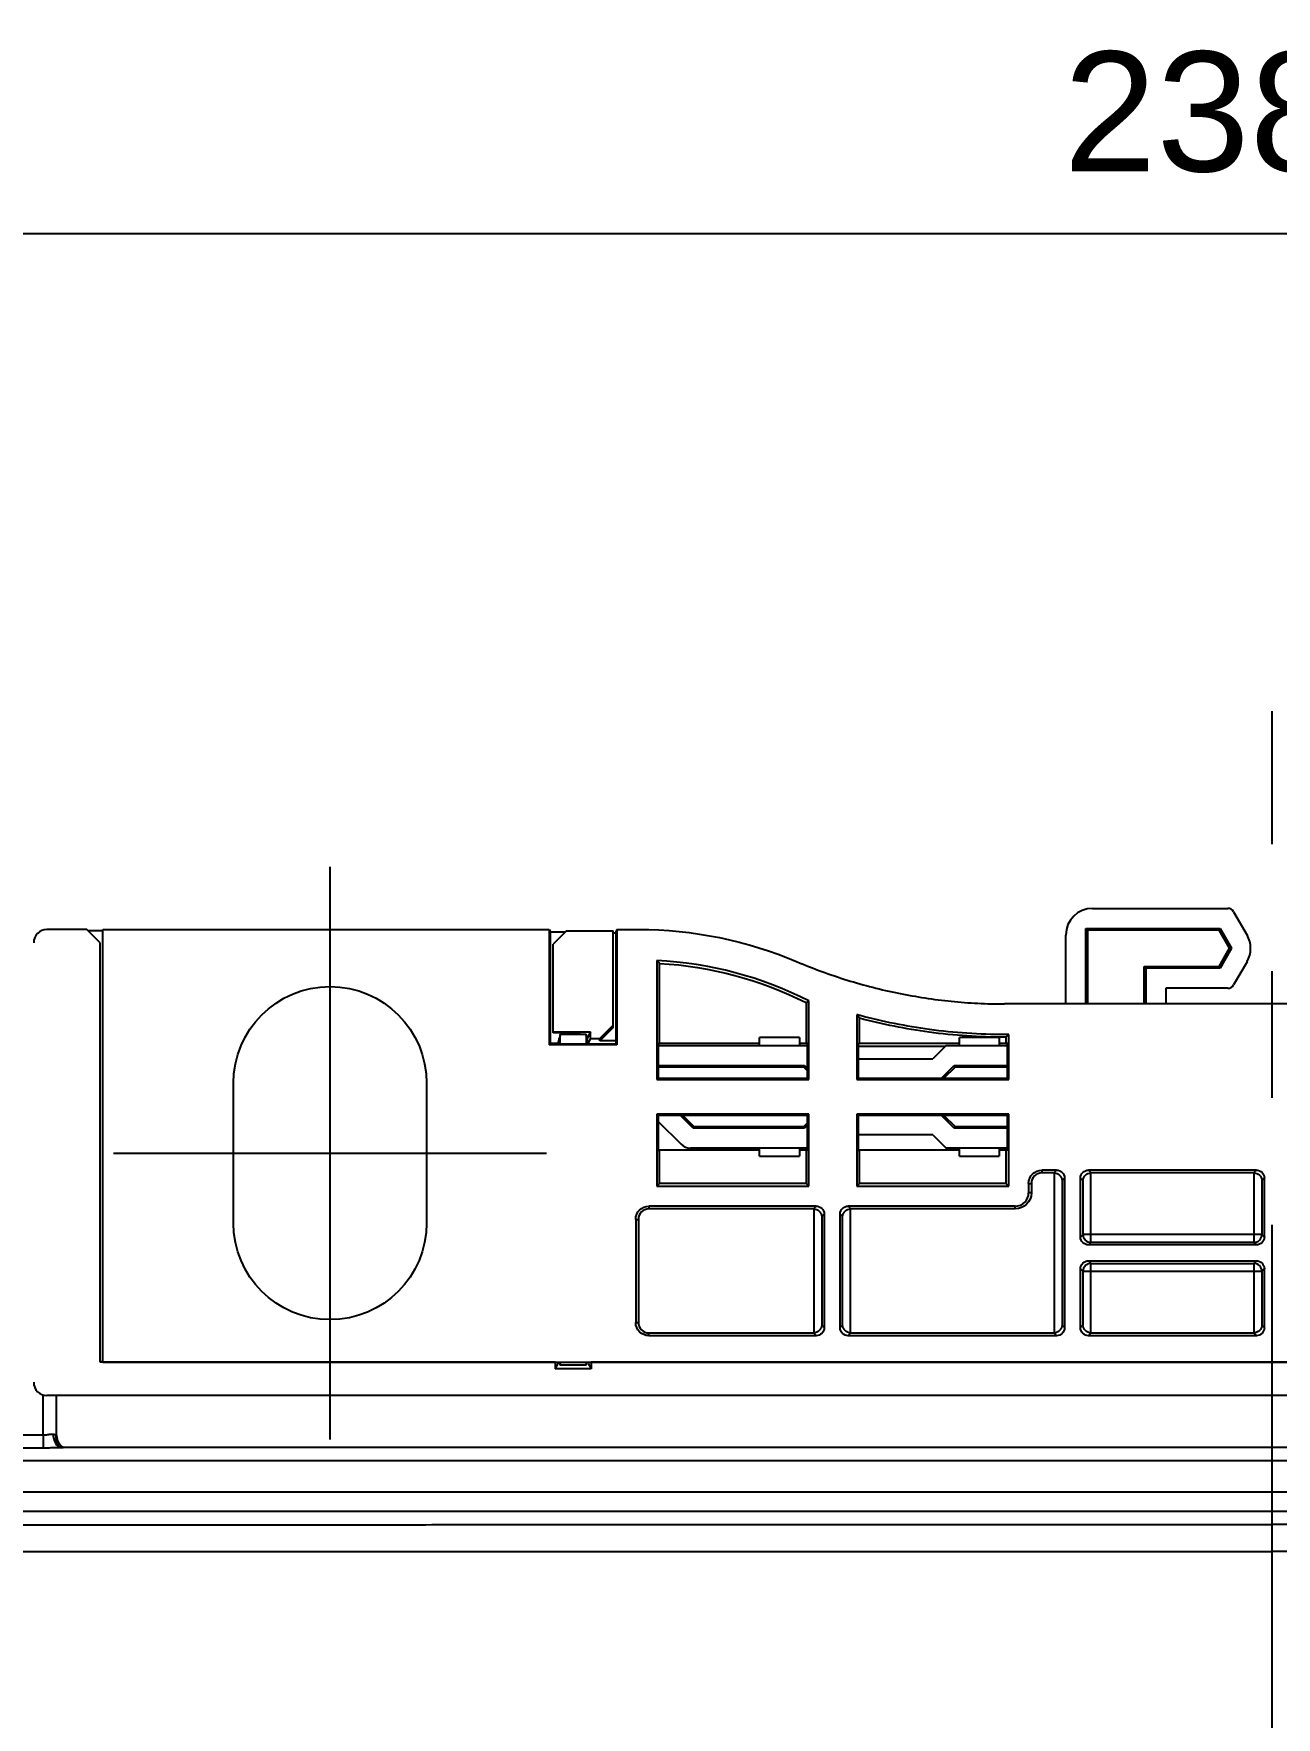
# Model space of a CAD drawing. Header units: millimetres. Extents: x 1301 to 1721, y -207 to 90.
# Drawn here: x 1598.85 to 1629.95, y 25.99 to 68.13 of the extents above; entities that cross this region are included whole.
import ezdxf

# ---------------------------------------------------------------- set-up
doc = ezdxf.new("R2010")
doc.units = ezdxf.units.MM
doc.linetypes.add('CENTER2', pattern=[28.575, 19.05, -3.175, 3.175, -3.175])
doc.layers.add('Center', color=1, linetype='CENTER2')
doc.layers.add('DIM', color=5, linetype='Continuous')
doc.styles.get("Standard").update_dxf_attribs({"font": 'arial.ttf'})
doc.dimstyles.new('사본 Standard', dxfattribs={"dimtxt": 2.5, "dimasz": 3, "dimexe": 1, "dimexo": 1, "dimgap": 0.9, "dimtad": 1, "dimdec": 1, "dimdsep": 46, "dimtxsty": 'Standard', "dimcen": 0.09, "dimclrd": 3, "dimclre": 3, "dimclrt": 2, "dimadec": 0, "dimazin": 0, "dimtfac": 1, "dimtdec": 1, "dimtmove": 0, "dimatfit": 3, "dimfxl": 1.25, "dimtolj": 1, "dimtzin": 0, "dimarcsym": 1})

# ---------------------------------------------------------------- blocks, each defined once
blk = doc.blocks.new('*D36')
at = {"layer": 'Defpoints', "color": 0, "transparency": 16777216}
for p in [(1669.566, 63.127), (1590.16, 39.119), (1669.566, 39.092)]:
    blk.add_point(p, dxfattribs=at)
at = {"layer": 'DIM', "linetype": 'ByBlock', "lineweight": -2, "transparency": 16777216}
for p, q in [((1590.16, 40.119), (1590.16, 64.127)), ((1669.566, 40.092), (1669.566, 64.127)), ((1593.16, 63.127), (1666.566, 63.127))]:
    blk.add_line(p, q, dxfattribs=at)
at = {"layer": 'DIM', "transparency": 16777216}
for points in [[(1593.16, 63.627), (1593.16, 62.627), (1590.16, 63.127)], [(1666.566, 63.627), (1666.566, 62.627), (1669.566, 63.127)]]:
    blk.add_solid(points, dxfattribs=at)
at = {"layer": 'DIM', "transparency": 16777216, "insert": (1629.863, 66.16), "char_height": 3, "attachment_point": 5}
blk.add_mtext('\\A1;238.2', dxfattribs=at)

msp = doc.modelspace()

# ---------------------------------------------------------------- linework, layer by layer
at = {"extrusion": (-6.12323e-17, -1.38778e-14, -1)}
for p, q in [((1625.348, 46.237), (1628.734, 46.237)), ((1628.878, 46.153), (1629.215, 45.57)), ((1600.182, 45.709), (1599.181, 45.709)), ((1600.515, 45.375), (1600.182, 45.709)), ((1600.204, 45.686), (1600.582, 45.686)), ((1600.582, 45.709), (1611.752, 45.709)), ((1600.582, 34.876), (1600.582, 45.709)), ((1611.752, 45.709), (1611.782, 45.649)), ((1611.752, 45.709), (1611.752, 42.823)), ((1611.782, 45.649), (1612.157, 45.649)), ((1611.782, 42.853), (1611.782, 45.649)), ((1612.182, 45.674), (1611.848, 45.34)), ((1612.182, 45.674), (1613.348, 45.674)), ((1613.348, 43.312), (1613.348, 45.674)), ((1613.415, 45.616), (1613.348, 45.616)), ((1613.445, 45.709), (1613.415, 45.649)), ((1613.415, 45.649), (1613.415, 42.853)), ((1613.445, 45.709), (1613.986, 45.709)), ((1613.445, 45.709), (1613.445, 42.823)), ((1624.682, 43.845), (1624.682, 45.57)), ((1625.225, 45.694), (1625.182, 45.737)), ((1625.182, 43.845), (1625.182, 45.737)), ((1625.182, 45.737), (1628.542, 45.737)), ((1628.517, 45.694), (1625.225, 45.694)), ((1625.225, 45.694), (1625.225, 43.845)), ((1628.517, 45.694), (1628.542, 45.737)), ((1628.78, 45.237), (1628.517, 45.694)), ((1628.542, 45.737), (1628.83, 45.237)), ((1600.515, 34.876), (1600.515, 45.375)), ((1611.848, 43.145), (1611.848, 45.34)), ((1628.517, 44.78), (1628.78, 45.237)), ((1628.83, 45.237), (1628.542, 44.737)), ((1628.78, 45.237), (1628.83, 45.237)), ((1614.447, 44.932), (1614.447, 41.952)), ((1614.515, 42.853), (1614.515, 44.861)), ((1626.639, 44.78), (1628.517, 44.78)), ((1626.639, 43.845), (1626.639, 44.78)), ((1626.639, 44.78), (1626.682, 44.737)), ((1628.542, 44.737), (1626.682, 44.737)), ((1626.682, 44.737), (1626.682, 43.845)), ((1628.517, 44.78), (1628.542, 44.737)), ((1629.215, 44.903), (1628.878, 44.32)), ((1618.182, 43.878), (1618.182, 42.853)), ((1618.25, 41.952), (1618.25, 43.919)), ((1636.551, 43.845), (1623.146, 43.845)), ((1627.182, 44.237), (1627.182, 43.845)), ((1628.734, 44.237), (1627.182, 44.237)), ((1619.447, 43.575), (1619.447, 41.952)), ((1619.515, 42.853), (1619.515, 43.487)), ((1611.848, 43.145), (1612.781, 43.145)), ((1611.848, 43.122), (1611.848, 43.145)), ((1612.515, 43.122), (1611.848, 43.122)), ((1612.677, 43.077), (1612.019, 43.077)), ((1612.448, 43.122), (1612.448, 43.077)), ((1612.515, 43.087), (1612.448, 43.087)), ((1612.515, 43.087), (1612.515, 43.122)), ((1612.781, 43.145), (1612.679, 42.942)), ((1612.781, 42.978), (1612.781, 43.145)), ((1613.015, 42.978), (1613.348, 43.312)), ((1613.348, 43.253), (1613.015, 42.92)), ((1613.348, 43.253), (1613.348, 43.312)), ((1618.015, 43.003), (1617.015, 43.003)), ((1617.015, 42.803), (1617.015, 43.003)), ((1618.015, 43.003), (1618.015, 42.803)), ((1622.015, 42.803), (1622.015, 43.003)), ((1623.015, 43.003), (1622.015, 43.003)), ((1623.015, 43.003), (1623.015, 42.803)), ((1623.182, 43.012), (1623.182, 42.853)), ((1623.25, 41.952), (1623.25, 43.08)), ((1611.768, 42.84), (1611.752, 42.823)), ((1613.445, 42.823), (1611.752, 42.823)), ((1611.768, 42.853), (1611.768, 42.84)), ((1611.768, 42.853), (1611.782, 42.853)), ((1613.428, 42.84), (1611.768, 42.84)), ((1611.972, 42.853), (1611.782, 42.853)), ((1611.945, 42.84), (1611.945, 42.853)), ((1612.781, 42.978), (1612.711, 42.84)), ((1612.781, 42.978), (1613.015, 42.978)), ((1613.015, 42.92), (1613.015, 42.978)), ((1613.415, 42.92), (1613.015, 42.92)), ((1613.428, 42.853), (1613.415, 42.853)), ((1613.428, 42.853), (1613.428, 42.84)), ((1613.428, 42.84), (1613.445, 42.823)), ((1614.48, 42.853), (1614.48, 41.985)), ((1614.48, 42.853), (1614.515, 42.853)), ((1614.48, 42.803), (1618.217, 42.803)), ((1617.015, 42.853), (1614.515, 42.853)), ((1618.182, 42.853), (1618.015, 42.853)), ((1618.217, 42.853), (1618.182, 42.853)), ((1618.217, 41.985), (1618.217, 42.853)), ((1619.48, 42.853), (1619.48, 41.985)), ((1619.48, 42.853), (1619.515, 42.853)), ((1621.654, 42.776), (1619.48, 42.776)), ((1622.015, 42.853), (1619.515, 42.853)), ((1621.682, 42.803), (1621.348, 42.47)), ((1621.682, 42.803), (1623.216, 42.803)), ((1623.182, 42.853), (1623.015, 42.853)), ((1623.217, 42.853), (1623.182, 42.853)), ((1623.217, 41.985), (1623.217, 42.853)), ((1614.48, 42.303), (1618.141, 42.303)), ((1618.123, 42.26), (1614.48, 42.26)), ((1618.123, 42.26), (1618.141, 42.303)), ((1618.217, 42.167), (1618.123, 42.26)), ((1618.141, 42.303), (1618.217, 42.228)), ((1619.48, 42.47), (1621.348, 42.47)), ((1621.57, 41.985), (1621.889, 42.303)), ((1621.907, 42.26), (1621.631, 41.985)), ((1621.907, 42.26), (1621.889, 42.303)), ((1621.889, 42.303), (1623.217, 42.303)), ((1623.217, 42.26), (1621.907, 42.26)), ((1603.848, 38.361), (1603.848, 41.861)), ((1608.682, 41.861), (1608.682, 38.361)), ((1614.48, 41.985), (1614.447, 41.952)), ((1614.447, 41.952), (1618.25, 41.952)), ((1614.48, 41.985), (1618.217, 41.985)), ((1618.217, 41.985), (1618.25, 41.952)), ((1619.48, 41.985), (1619.447, 41.952)), ((1619.447, 41.952), (1623.25, 41.952)), ((1619.48, 41.985), (1623.217, 41.985)), ((1623.217, 41.985), (1623.25, 41.952)), ((1614.48, 41.055), (1614.447, 41.088)), ((1614.447, 41.088), (1614.447, 39.285)), ((1618.25, 41.088), (1614.447, 41.088)), ((1618.217, 41.055), (1614.48, 41.055)), ((1614.48, 41.055), (1614.48, 40.187)), ((1614.48, 40.905), (1615.051, 40.334)), ((1615.355, 40.737), (1615.037, 41.055)), ((1615.098, 41.055), (1615.373, 40.78)), ((1618.217, 41.055), (1618.25, 41.088)), ((1618.217, 40.187), (1618.217, 41.055)), ((1618.25, 39.285), (1618.25, 41.088)), ((1619.48, 41.055), (1619.447, 41.088)), ((1619.447, 41.088), (1619.447, 39.285)), ((1623.25, 41.088), (1619.447, 41.088)), ((1623.217, 41.055), (1619.48, 41.055)), ((1619.48, 41.055), (1619.48, 40.187)), ((1621.889, 40.737), (1621.57, 41.055)), ((1621.631, 41.055), (1621.907, 40.78)), ((1623.217, 41.055), (1623.25, 41.088)), ((1623.217, 40.187), (1623.217, 41.055)), ((1623.25, 39.285), (1623.25, 41.088)), ((1615.373, 40.78), (1615.355, 40.737)), ((1618.141, 40.737), (1615.355, 40.737)), ((1615.373, 40.78), (1618.123, 40.78)), ((1618.123, 40.78), (1618.217, 40.873)), ((1618.123, 40.78), (1618.141, 40.737)), ((1618.217, 40.812), (1618.141, 40.737)), ((1621.348, 40.57), (1619.48, 40.57)), ((1621.348, 40.57), (1621.682, 40.237)), ((1621.907, 40.78), (1621.889, 40.737)), ((1623.217, 40.737), (1621.889, 40.737)), ((1621.907, 40.78), (1623.217, 40.78)), ((1614.48, 40.187), (1614.515, 40.187)), ((1617.015, 40.187), (1614.515, 40.187)), ((1614.515, 39.353), (1614.515, 40.187)), ((1618.217, 40.237), (1615.286, 40.237)), ((1617.015, 40.037), (1617.015, 40.237)), ((1617.015, 40.037), (1618.015, 40.037)), ((1618.015, 40.237), (1618.015, 40.037)), ((1618.182, 40.187), (1618.015, 40.187)), ((1618.217, 40.187), (1618.182, 40.187)), ((1618.182, 40.187), (1618.182, 39.353)), ((1619.48, 40.187), (1619.515, 40.187)), ((1622.015, 40.187), (1619.515, 40.187)), ((1619.515, 39.353), (1619.515, 40.187)), ((1623.217, 40.237), (1621.682, 40.237)), ((1622.015, 40.037), (1622.015, 40.237)), ((1622.015, 40.037), (1623.015, 40.037)), ((1623.015, 40.237), (1623.015, 40.037)), ((1623.182, 40.187), (1623.015, 40.187)), ((1623.217, 40.187), (1623.182, 40.187)), ((1623.182, 40.187), (1623.182, 39.353)), ((1624.083, 39.687), (1624.083, 39.619)), ((1624.448, 39.687), (1624.083, 39.687)), ((1624.38, 39.619), (1624.083, 39.619)), ((1624.448, 39.687), (1624.38, 39.619)), ((1624.387, 39.618), (1624.387, 35.611)), ((1625.316, 39.619), (1625.248, 39.687)), ((1629.448, 39.687), (1625.248, 39.687)), ((1625.309, 38.076), (1625.309, 39.618)), ((1629.38, 39.619), (1625.316, 39.619)), ((1629.448, 39.687), (1629.38, 39.619)), ((1629.387, 39.618), (1629.387, 38.076)), ((1614.515, 39.353), (1614.447, 39.285)), ((1614.447, 39.285), (1618.25, 39.285)), ((1618.182, 39.353), (1614.515, 39.353)), ((1618.182, 39.353), (1618.25, 39.285)), ((1619.515, 39.353), (1619.447, 39.285)), ((1619.447, 39.285), (1623.25, 39.285)), ((1623.182, 39.353), (1619.515, 39.353)), ((1623.182, 39.353), (1623.25, 39.285)), ((1623.75, 39.353), (1623.818, 39.353)), ((1623.75, 39.353), (1623.75, 39.119)), ((1623.818, 39.353), (1623.818, 39.119)), ((1624.648, 39.487), (1624.587, 39.425)), ((1624.587, 39.425), (1624.587, 35.804)), ((1624.648, 39.487), (1624.648, 35.743)), ((1625.11, 39.425), (1625.048, 39.487)), ((1625.048, 38.015), (1625.048, 39.487)), ((1625.11, 38.076), (1625.11, 39.425)), ((1629.648, 39.487), (1629.587, 39.425)), ((1629.587, 39.425), (1629.587, 38.076)), ((1629.648, 39.487), (1629.648, 38.015)), ((1614.248, 38.785), (1614.248, 38.717)), ((1618.432, 38.785), (1614.248, 38.785)), ((1618.432, 38.785), (1618.364, 38.717)), ((1619.3, 38.717), (1619.232, 38.785)), ((1623.416, 38.785), (1619.232, 38.785)), ((1623.416, 38.717), (1623.416, 38.785)), ((1623.818, 39.119), (1623.75, 39.119)), ((1613.915, 38.452), (1613.983, 38.452)), ((1613.915, 38.452), (1613.915, 35.876)), ((1613.983, 38.452), (1613.983, 35.876)), ((1618.364, 38.717), (1614.248, 38.717)), ((1618.371, 38.717), (1618.371, 35.611)), ((1618.632, 38.585), (1618.571, 38.524)), ((1618.571, 38.524), (1618.571, 35.804)), ((1618.632, 38.585), (1618.632, 35.743)), ((1619.094, 38.524), (1619.032, 38.585)), ((1619.032, 35.743), (1619.032, 38.585)), ((1619.094, 35.804), (1619.094, 38.524)), ((1619.293, 35.611), (1619.293, 38.717)), ((1623.416, 38.717), (1619.3, 38.717)), ((1625.11, 38.076), (1625.048, 38.015)), ((1625.309, 38.076), (1625.11, 38.076)), ((1629.387, 38.076), (1625.309, 38.076)), ((1625.309, 37.876), (1625.309, 38.076)), ((1629.587, 38.076), (1629.387, 38.076)), ((1629.387, 38.076), (1629.387, 37.876)), ((1629.587, 38.076), (1629.648, 38.015)), ((1625.309, 37.876), (1625.248, 37.815)), ((1629.448, 37.815), (1625.248, 37.815)), ((1629.387, 37.876), (1625.309, 37.876)), ((1629.387, 37.876), (1629.448, 37.815)), ((1625.11, 37.154), (1625.048, 37.215)), ((1625.048, 35.743), (1625.048, 37.215)), ((1625.11, 37.154), (1625.309, 37.154)), ((1625.11, 35.804), (1625.11, 37.154)), ((1625.309, 37.353), (1625.248, 37.415)), ((1625.248, 37.415), (1629.448, 37.415)), ((1625.309, 37.154), (1625.309, 37.353)), ((1625.309, 37.353), (1629.387, 37.353)), ((1625.309, 37.154), (1629.387, 37.154)), ((1625.309, 35.611), (1625.309, 37.154)), ((1629.387, 37.353), (1629.448, 37.415)), ((1629.387, 37.353), (1629.387, 37.154)), ((1629.387, 37.154), (1629.587, 37.154)), ((1629.387, 37.154), (1629.387, 35.611)), ((1629.587, 37.154), (1629.648, 37.215)), ((1629.587, 37.154), (1629.587, 35.804)), ((1629.648, 37.215), (1629.648, 35.743)), ((1613.915, 35.876), (1613.983, 35.876)), ((1614.248, 35.611), (1618.364, 35.611)), ((1614.248, 35.543), (1614.248, 35.611)), ((1614.248, 35.543), (1618.432, 35.543)), ((1618.364, 35.611), (1618.432, 35.543)), ((1618.571, 35.804), (1618.632, 35.743)), ((1619.032, 35.743), (1619.094, 35.804)), ((1619.232, 35.543), (1619.3, 35.611)), ((1619.232, 35.543), (1624.448, 35.543)), ((1619.3, 35.611), (1624.38, 35.611)), ((1624.38, 35.611), (1624.448, 35.543)), ((1624.587, 35.804), (1624.648, 35.743)), ((1625.048, 35.743), (1625.11, 35.804)), ((1625.248, 35.543), (1625.316, 35.611)), ((1625.248, 35.543), (1629.448, 35.543)), ((1625.316, 35.611), (1629.38, 35.611)), ((1629.38, 35.611), (1629.448, 35.543)), ((1629.587, 35.804), (1629.648, 35.743)), ((1600.515, 34.899), (1600.582, 34.899)), ((1611.899, 34.876), (1600.515, 34.876)), ((1600.582, 34.876), (1659.115, 34.876)), ((1611.982, 34.876), (1611.899, 34.709)), ((1611.899, 34.876), (1611.899, 34.709)), ((1612.798, 34.709), (1611.899, 34.709)), ((1612.019, 34.812), (1612.677, 34.812)), ((1612.729, 34.848), (1612.798, 34.709)), ((1646.899, 34.876), (1612.798, 34.876)), ((1612.798, 34.876), (1612.798, 34.709)), ((1599.088, 33.06), (1599.088, 34.056)), ((1660.515, 34.042), (1599.181, 34.042)), ((1599.421, 33.039), (1599.421, 34.042)), ((1629.848, 32.747), (1629.848, 34.041)), ((1595.312, 33.06), (1599.088, 33.06)), ((1599.088, 33.06), (1599.088, 32.737)), ((1595.312, 32.737), (1599.088, 32.737)), ((1660.187, 32.747), (1599.51, 32.747)), ((1689.129, 32.414), (1570.568, 32.414)), ((1570.504, 31.636), (1689.193, 31.636)), ((1689.193, 31.138), (1570.504, 31.138))]:
    msp.add_line(p, q, dxfattribs=at)
for centre, radius, start, end in [((1625.348, 45.57), 0.667, 90, 180), ((1628.734, 46.07), 0.167, 30, 90), ((1628.638, 45.237), 0.667, 330, 30), ((1613.986, 35.556), 9.387, 62.9874, 87.1861), ((1628.734, 44.403), 0.167, 270, 330), ((1615.286, 40.57), 0.333, 225, 270), ((1624.083, 39.353), 0.265, 90, 180), ((1623.416, 39.119), 0.333, 270, 0), ((1614.248, 38.452), 0.265, 90, 180), ((1614.248, 35.876), 0.265, 180, 270)]:
    msp.add_arc(centre, radius, start, end)
for centre, radius, start, end in [((-1613.986, 35.556), 10.153, 90, 112.9994), ((-1613.986, 35.556), 9.319, 93.2532, 116.7567), ((-1606.265, 41.861), 2.417, 0, 180), ((-1624.083, 39.353), 0.333, 0, 90), ((-1614.248, 38.452), 0.333, 0, 90), ((-1623.416, 39.119), 0.401, 180, 270), ((-1606.265, 38.361), 2.417, 180, 0), ((-1614.248, 35.876), 0.333, 270, 0)]:
    msp.add_arc(centre, radius, start, end, dxfattribs=at)
for centre, major_axis, ratio, start_param, end_param in [((1599.182, 45.375), (0.149, -0.298), 0.999239, 2.678371, 4.248559), ((1625.309, 38.076), (0.141, -0.141), 0.998783, 3.9276, 5.497178), ((1629.387, 38.076), (0.141, 0.141), 0.998783, 3.9276, 5.497178), ((1625.309, 37.154), (-0.141, -0.141), 0.998783, 3.9276, 5.497178), ((1629.387, 37.154), (-0.141, 0.141), 0.998783, 3.9276, 5.497178), ((1599.182, 34.376), (-0.149, -0.298), 0.999239, 5.176219, 6.746407), ((1599.587, 33.078), (-0.033, -0.332), 0.747156, 4.786094, 6.252115), ((1599.754, 33.039), (-0.327, 0.065), 0.996044, 0.197691, 1.266611), ((1629.848, 30.151), (0, 0.667), 0.000001, 4.697012, 6.195916)]:
    msp.add_ellipse(centre, major_axis=major_axis, ratio=ratio, start_param=start_param, end_param=end_param)
for centre, major_axis, ratio, start_param, end_param in [((1624.387, 39.425), (-0.186, 0.077), 0.951833, 1.195246, 2.731136), ((1624.448, 39.486), (-0.142, -0.142), 0.998783, 2.356803, 3.926382), ((1625.248, 39.486), (-0.142, 0.142), 0.998783, 5.498396, 7.067974), ((1625.309, 39.425), (0.186, 0.077), 0.951833, 3.55205, 5.087939), ((1629.387, 39.425), (-0.186, 0.077), 0.951833, 1.195246, 2.731136), ((1629.448, 39.486), (-0.142, -0.142), 0.998783, 2.356803, 3.926382), ((1618.432, 38.585), (-0.142, -0.142), 0.998783, 2.356803, 3.926382), ((1619.232, 38.585), (-0.142, 0.142), 0.998783, 5.498396, 7.067974), ((1618.371, 38.524), (-0.186, 0.077), 0.951833, 1.195246, 2.731136), ((1619.293, 38.524), (0.186, 0.077), 0.951833, 3.55205, 5.087939), ((1625.248, 38.015), (-0.142, -0.142), 0.998783, 5.498396, 7.067974), ((1629.448, 38.015), (0.142, -0.142), 0.998783, 5.498396, 7.067974), ((1625.248, 37.215), (-0.142, 0.142), 0.998783, 5.498396, 7.067974), ((1629.448, 37.215), (0.142, 0.142), 0.998783, 5.498396, 7.067974), ((1618.371, 35.804), (0.186, 0.077), 0.951833, 0.410457, 1.946347), ((1618.432, 35.743), (0.142, -0.142), 0.998783, 5.498396, 7.067974), ((1619.232, 35.743), (0.142, 0.142), 0.998783, 2.356803, 3.926382), ((1619.293, 35.804), (-0.186, 0.077), 0.951833, 4.336839, 5.872728), ((1624.387, 35.804), (0.186, 0.077), 0.951833, 0.410457, 1.946347), ((1624.448, 35.743), (0.142, -0.142), 0.998783, 5.498396, 7.067974), ((1625.248, 35.743), (0.142, 0.142), 0.998783, 2.356803, 3.926382), ((1625.309, 35.804), (-0.186, 0.077), 0.951833, 4.336839, 5.872728), ((1629.387, 35.804), (0.186, 0.077), 0.951833, 0.410457, 1.946347), ((1629.448, 35.743), (0.142, -0.142), 0.998783, 5.498396, 7.067974)]:
    msp.add_ellipse(centre, major_axis=major_axis, ratio=ratio, start_param=start_param, end_param=end_param, dxfattribs=at)
for points in [[(1614.515, 44.861), (1614.504, 44.872), (1614.481, 44.896), (1614.458, 44.92), (1614.447, 44.932)], [(1618.182, 43.878), (1618.193, 43.885), (1618.216, 43.899), (1618.238, 43.913), (1618.25, 43.919)], [(1619.515, 43.487), (1619.504, 43.501), (1619.481, 43.531), (1619.458, 43.561), (1619.447, 43.575)], [(1623.182, 43.012), (1623.193, 43.023), (1623.216, 43.046), (1623.238, 43.069), (1623.25, 43.08)], [(1624.387, 39.618), (1624.385, 39.619), (1624.383, 39.619), (1624.38, 39.619)], [(1625.316, 39.619), (1625.314, 39.619), (1625.312, 39.619), (1625.309, 39.618)], [(1629.387, 39.618), (1629.385, 39.619), (1629.383, 39.619), (1629.38, 39.619)], [(1618.371, 38.717), (1618.369, 38.717), (1618.367, 38.717), (1618.364, 38.717)], [(1619.3, 38.717), (1619.298, 38.717), (1619.296, 38.717), (1619.293, 38.717)], [(1618.364, 35.611), (1618.367, 35.611), (1618.369, 35.611), (1618.371, 35.611)], [(1619.293, 35.611), (1619.296, 35.611), (1619.298, 35.611), (1619.3, 35.611)], [(1624.38, 35.611), (1624.383, 35.611), (1624.385, 35.611), (1624.387, 35.611)], [(1625.309, 35.611), (1625.312, 35.611), (1625.314, 35.611), (1625.316, 35.611)], [(1629.38, 35.611), (1629.383, 35.611), (1629.385, 35.611), (1629.387, 35.611)], [(1612.009, 34.874), (1612.014, 34.858), (1612.019, 34.846), (1612.024, 34.836)], [(1612.672, 34.836), (1612.677, 34.846), (1612.683, 34.858), (1612.688, 34.874)], [(1570.745, 30.808), (1571.254, 30.808), (1572.234, 30.808), (1573.578, 30.808), (1574.821, 30.808), (1575.969, 30.808), (1577.029, 30.808), (1578.007, 30.808), (1578.911, 30.808), (1579.749, 30.808), (1580.525, 30.808), (1581.244, 30.808), (1581.908, 30.808), (1582.52, 30.808), (1583.094, 30.808), (1583.671, 30.808), (1584.272, 30.808), (1584.874, 30.808), (1585.453, 30.808), (1586.026, 30.808), (1586.637, 30.808), (1587.308, 30.808), (1588.029, 30.809), (1588.808, 30.809), (1589.657, 30.809), (1590.585, 30.809), (1591.592, 30.809), (1592.678, 30.809), (1593.854, 30.809), (1595.128, 30.81), (1596.504, 30.81), (1597.986, 30.81), (1599.586, 30.81), (1601.319, 30.811), (1603.2, 30.811), (1605.242, 30.812), (1607.456, 30.812), (1609.86, 30.813), (1612.472, 30.813), (1615.311, 30.814), (1618.397, 30.814), (1621.788, 30.815), (1625.526, 30.815), (1628.357, 30.815), (1629.848, 30.815)], [(1688.952, 30.808), (1688.442, 30.808), (1687.462, 30.808), (1686.119, 30.808), (1684.875, 30.808), (1683.728, 30.808), (1682.668, 30.808), (1681.69, 30.808), (1680.785, 30.808), (1679.947, 30.808), (1679.171, 30.808), (1678.453, 30.808), (1677.788, 30.808), (1677.177, 30.808), (1676.602, 30.808), (1676.025, 30.808), (1675.425, 30.808), (1674.823, 30.808), (1674.243, 30.808), (1673.671, 30.808), (1673.059, 30.808), (1672.389, 30.808), (1671.667, 30.809), (1670.888, 30.809), (1670.039, 30.809), (1669.112, 30.809), (1668.105, 30.809), (1667.018, 30.809), (1665.843, 30.809), (1664.569, 30.81), (1663.193, 30.81), (1661.711, 30.81), (1660.111, 30.81), (1658.377, 30.811), (1656.496, 30.811), (1654.455, 30.812), (1652.24, 30.812), (1649.836, 30.813), (1647.224, 30.813), (1644.385, 30.814), (1641.3, 30.814), (1637.909, 30.815), (1634.171, 30.815), (1631.34, 30.815), (1629.848, 30.815)], [(1570.744, 30.144), (1571.253, 30.144), (1572.234, 30.144), (1573.577, 30.144), (1574.821, 30.144), (1575.969, 30.145), (1577.029, 30.145), (1578.007, 30.145), (1578.911, 30.145), (1579.75, 30.145), (1580.526, 30.145), (1581.244, 30.145), (1581.909, 30.145), (1582.52, 30.145), (1583.095, 30.145), (1583.672, 30.145), (1584.273, 30.145), (1584.874, 30.145), (1585.454, 30.145), (1586.027, 30.145), (1586.638, 30.145), (1587.309, 30.145), (1588.03, 30.145), (1588.809, 30.145), (1589.659, 30.145), (1590.586, 30.145), (1591.593, 30.145), (1592.679, 30.145), (1593.855, 30.145), (1595.129, 30.144), (1596.505, 30.144), (1597.987, 30.144), (1599.587, 30.144), (1601.321, 30.144), (1603.202, 30.144), (1605.243, 30.143), (1607.458, 30.143), (1609.862, 30.143), (1612.474, 30.142), (1615.313, 30.142), (1618.398, 30.142), (1621.789, 30.141), (1625.526, 30.141), (1628.357, 30.141), (1629.848, 30.141)], [(1688.952, 30.144), (1688.444, 30.144), (1687.462, 30.144), (1686.119, 30.144), (1684.876, 30.144), (1683.728, 30.145), (1682.668, 30.145), (1681.69, 30.145), (1680.785, 30.145), (1679.947, 30.145), (1679.171, 30.145), (1678.452, 30.145), (1677.788, 30.145), (1677.177, 30.145), (1676.602, 30.145), (1676.025, 30.145), (1675.424, 30.145), (1674.822, 30.145), (1674.242, 30.145), (1673.67, 30.145), (1673.058, 30.145), (1672.388, 30.145), (1671.666, 30.145), (1670.887, 30.145), (1670.038, 30.145), (1669.111, 30.145), (1668.104, 30.145), (1667.017, 30.145), (1665.842, 30.145), (1664.567, 30.144), (1663.191, 30.144), (1661.709, 30.144), (1660.109, 30.144), (1658.376, 30.144), (1656.495, 30.144), (1654.453, 30.143), (1652.239, 30.143), (1649.835, 30.143), (1647.223, 30.142), (1644.384, 30.142), (1641.299, 30.142), (1637.908, 30.141), (1634.17, 30.141), (1631.34, 30.141), (1629.848, 30.141)]]:
    msp.add_open_spline(points, degree=3)
for points, knots in [([(1617.953, 44.902), (1618.157, 44.815), (1618.571, 44.652), (1619.203, 44.438), (1619.845, 44.256), (1620.495, 44.107), (1621.152, 43.99), (1621.814, 43.906), (1622.479, 43.856), (1622.923, 43.845), (1623.146, 43.845)], [0, 0, 0, 0, 0.124973, 0.249976, 0.37498, 0.499987, 0.624996, 0.750007, 0.875017, 1, 1, 1, 1]), ([(1623.25, 43.08), (1623.227, 43.08), (1623.192, 43.08), (1622.531, 43.079), (1621.301, 43.161), (1620.075, 43.406), (1619.475, 43.568), (1619.447, 43.575)], [0, 0, 0, 0, 0.017739, 0.027028, 0.515958, 0.976979, 1, 1, 1, 1]), ([(1623.182, 43.012), (1623.17, 43.012), (1622.528, 43.011), (1621.292, 43.094), (1620.089, 43.334), (1619.515, 43.487)], [0, 0, 0, 0, 0.009684, 0.519389, 1, 1, 1, 1]), ([(1612.024, 43.053), (1612.018, 43.04), (1612.004, 43.007), (1611.986, 42.934), (1611.975, 42.878), (1611.971, 42.854)], [0, 0, 0, 0, 0.363901, 0.723603, 1, 1, 1, 1]), ([(1612.02, 42.854), (1612.02, 42.856), (1612.02, 42.86), (1612.02, 42.865), (1612.02, 42.871), (1612.02, 42.877), (1612.021, 42.883), (1612.021, 42.889), (1612.021, 42.895), (1612.021, 42.9), (1612.021, 42.906), (1612.021, 42.912), (1612.021, 42.918), (1612.021, 42.924), (1612.021, 42.929), (1612.021, 42.935), (1612.021, 42.941), (1612.021, 42.946), (1612.021, 42.952), (1612.021, 42.957), (1612.021, 42.963), (1612.021, 42.968), (1612.021, 42.974), (1612.021, 42.979), (1612.022, 42.984), (1612.022, 42.989), (1612.022, 42.994), (1612.022, 42.999), (1612.022, 43.004), (1612.022, 43.009), (1612.022, 43.013), (1612.022, 43.018), (1612.022, 43.022), (1612.022, 43.027), (1612.022, 43.031), (1612.022, 43.035), (1612.023, 43.039), (1612.023, 43.042), (1612.023, 43.046), (1612.023, 43.049), (1612.023, 43.05), (1612.023, 43.051)], [0, 0, 0, 0, 0.019319, 0.041771, 0.064425, 0.08728, 0.110336, 0.133594, 0.157055, 0.180718, 0.204584, 0.228653, 0.252925, 0.277399, 0.302075, 0.326953, 0.352034, 0.377316, 0.4028, 0.428486, 0.454373, 0.480462, 0.506752, 0.533244, 0.559938, 0.586833, 0.613929, 0.641227, 0.668725, 0.696424, 0.724324, 0.752425, 0.780727, 0.80923, 0.837934, 0.866839, 0.895943, 0.925249, 0.954754, 0.984459, 1, 1, 1, 1]), ([(1612.023, 43.051), (1612.023, 43.051), (1612.023, 43.053), (1612.023, 43.056), (1612.023, 43.058), (1612.023, 43.061), (1612.023, 43.064), (1612.024, 43.066), (1612.024, 43.068), (1612.024, 43.07), (1612.024, 43.072), (1612.024, 43.073), (1612.024, 43.074), (1612.024, 43.075), (1612.024, 43.076), (1612.025, 43.077), (1612.025, 43.077), (1612.025, 43.077), (1612.025, 43.077), (1612.025, 43.077)], [0, 0, 0, 0, 0.027601, 0.085439, 0.143667, 0.202286, 0.261297, 0.320705, 0.380511, 0.440718, 0.501329, 0.56234, 0.623744, 0.685535, 0.747704, 0.810243, 0.873145, 0.9364, 1, 1, 1, 1]), ([(1612.672, 43.077), (1612.672, 43.077), (1612.672, 43.077), (1612.672, 43.077), (1612.672, 43.077), (1612.672, 43.077), (1612.672, 43.077), (1612.672, 43.077), (1612.672, 43.076), (1612.672, 43.076), (1612.672, 43.075), (1612.672, 43.075), (1612.672, 43.074), (1612.672, 43.073), (1612.673, 43.073), (1612.673, 43.072), (1612.673, 43.071), (1612.673, 43.07), (1612.673, 43.069), (1612.673, 43.068), (1612.673, 43.066), (1612.673, 43.065), (1612.673, 43.064), (1612.673, 43.062), (1612.673, 43.061), (1612.673, 43.059), (1612.673, 43.058), (1612.673, 43.056), (1612.673, 43.055), (1612.674, 43.053), (1612.674, 43.051), (1612.674, 43.05), (1612.674, 43.05)], [0, 0, 0, 0, 0.035692, 0.071275, 0.106746, 0.142106, 0.177352, 0.212483, 0.247498, 0.282396, 0.317174, 0.351833, 0.38637, 0.420785, 0.455076, 0.489243, 0.523283, 0.557197, 0.590984, 0.624643, 0.658176, 0.691582, 0.724863, 0.758018, 0.791047, 0.823951, 0.856731, 0.889386, 0.921917, 0.954324, 0.986607, 1, 1, 1, 1]), ([(1612.727, 42.84), (1612.723, 42.869), (1612.712, 42.93), (1612.692, 43.007), (1612.679, 43.04), (1612.672, 43.053)], [0, 0, 0, 0, 0.311772, 0.653814, 1, 1, 1, 1]), ([(1612.674, 43.05), (1612.674, 43.05), (1612.674, 43.049), (1612.674, 43.047), (1612.674, 43.045), (1612.674, 43.043), (1612.674, 43.041), (1612.674, 43.039), (1612.674, 43.037), (1612.674, 43.035), (1612.674, 43.032), (1612.674, 43.03), (1612.674, 43.028), (1612.674, 43.025), (1612.674, 43.023), (1612.674, 43.02), (1612.674, 43.018), (1612.675, 43.015), (1612.675, 43.013), (1612.675, 43.01), (1612.675, 43.007), (1612.675, 43.005), (1612.675, 43.002), (1612.675, 42.999), (1612.675, 42.996), (1612.675, 42.994), (1612.675, 42.991), (1612.675, 42.988), (1612.675, 42.985), (1612.675, 42.982), (1612.675, 42.979), (1612.675, 42.976), (1612.675, 42.973), (1612.675, 42.97), (1612.675, 42.967), (1612.675, 42.964), (1612.675, 42.961), (1612.675, 42.958), (1612.675, 42.955), (1612.675, 42.951), (1612.675, 42.948), (1612.676, 42.945), (1612.676, 42.942), (1612.676, 42.939), (1612.676, 42.935), (1612.676, 42.932), (1612.676, 42.929), (1612.676, 42.926), (1612.676, 42.922), (1612.676, 42.919), (1612.676, 42.916), (1612.676, 42.913), (1612.676, 42.909), (1612.676, 42.906), (1612.676, 42.903), (1612.676, 42.899), (1612.676, 42.896), (1612.676, 42.893), (1612.676, 42.889), (1612.676, 42.886), (1612.676, 42.883), (1612.676, 42.879), (1612.676, 42.876), (1612.676, 42.873), (1612.676, 42.87), (1612.676, 42.866), (1612.676, 42.863), (1612.676, 42.86), (1612.676, 42.856), (1612.676, 42.853), (1612.676, 42.85), (1612.676, 42.846), (1612.676, 42.843), (1612.676, 42.841), (1612.676, 42.84)], [0, 0, 0, 0, 0.009461, 0.025612, 0.0417, 0.057727, 0.073692, 0.089595, 0.105437, 0.121216, 0.136934, 0.15259, 0.168183, 0.183715, 0.199184, 0.214592, 0.229937, 0.24522, 0.26044, 0.275599, 0.290694, 0.305728, 0.320699, 0.335607, 0.350453, 0.365237, 0.379958, 0.394618, 0.409214, 0.423748, 0.43822, 0.45263, 0.466977, 0.481261, 0.495483, 0.509642, 0.523739, 0.537774, 0.551746, 0.565655, 0.579502, 0.593286, 0.607007, 0.620667, 0.634263, 0.647797, 0.661269, 0.674678, 0.688025, 0.701309, 0.714531, 0.72769, 0.740786, 0.75382, 0.766792, 0.779701, 0.792547, 0.805331, 0.818052, 0.83071, 0.843306, 0.85584, 0.868311, 0.880719, 0.893066, 0.90535, 0.917573, 0.929733, 0.941832, 0.953869, 0.965844, 0.977758, 0.98961, 1, 1, 1, 1]), ([(1612.025, 34.812), (1612.025, 34.812), (1612.025, 34.812), (1612.025, 34.812), (1612.025, 34.812), (1612.025, 34.812), (1612.025, 34.812), (1612.024, 34.812), (1612.024, 34.813), (1612.024, 34.813), (1612.024, 34.814), (1612.024, 34.814), (1612.024, 34.815), (1612.024, 34.816), (1612.024, 34.816), (1612.024, 34.817), (1612.024, 34.818), (1612.024, 34.819), (1612.024, 34.82), (1612.024, 34.821), (1612.024, 34.823), (1612.024, 34.824), (1612.023, 34.825), (1612.023, 34.827), (1612.023, 34.828), (1612.023, 34.83), (1612.023, 34.831), (1612.023, 34.833), (1612.023, 34.835), (1612.023, 34.836), (1612.023, 34.838), (1612.023, 34.838), (1612.023, 34.839)], [0, 0, 0, 0, 0.035818, 0.071525, 0.107121, 0.142604, 0.177972, 0.213224, 0.24836, 0.283377, 0.318275, 0.353051, 0.387705, 0.422236, 0.456643, 0.490924, 0.525078, 0.559105, 0.593005, 0.626777, 0.660422, 0.69394, 0.727332, 0.760599, 0.79374, 0.826755, 0.859646, 0.892411, 0.925053, 0.95757, 0.989963, 1, 1, 1, 1]), ([(1612.674, 34.839), (1612.674, 34.838), (1612.674, 34.836), (1612.673, 34.833), (1612.673, 34.831), (1612.673, 34.828), (1612.673, 34.825), (1612.673, 34.823), (1612.673, 34.821), (1612.673, 34.819), (1612.673, 34.817), (1612.672, 34.816), (1612.672, 34.815), (1612.672, 34.814), (1612.672, 34.813), (1612.672, 34.812), (1612.672, 34.812), (1612.672, 34.812), (1612.672, 34.812), (1612.672, 34.812)], [0, 0, 0, 0, 0.040542, 0.09761, 0.155061, 0.212897, 0.27112, 0.329733, 0.388738, 0.44814, 0.50794, 0.568136, 0.628723, 0.689693, 0.751038, 0.812749, 0.874819, 0.937239, 1, 1, 1, 1]), ([(1599.088, 33.06), (1599.089, 33.06), (1599.093, 33.06), (1599.097, 33.06), (1599.102, 33.06), (1599.107, 33.06), (1599.113, 33.06), (1599.118, 33.06), (1599.123, 33.061), (1599.128, 33.061), (1599.133, 33.061), (1599.138, 33.062), (1599.144, 33.062), (1599.149, 33.062), (1599.154, 33.063), (1599.16, 33.063), (1599.167, 33.064), (1599.177, 33.065), (1599.191, 33.067), (1599.209, 33.07), (1599.227, 33.072), (1599.243, 33.075), (1599.255, 33.076), (1599.266, 33.078), (1599.275, 33.079), (1599.284, 33.08), (1599.292, 33.08), (1599.299, 33.081), (1599.307, 33.081), (1599.313, 33.081), (1599.32, 33.08), (1599.326, 33.08), (1599.332, 33.079), (1599.335, 33.079), (1599.337, 33.078)], [0, 0, 0, 0, 0.017244, 0.034658, 0.052244, 0.070002, 0.087933, 0.106039, 0.12432, 0.142777, 0.161412, 0.180225, 0.199217, 0.218388, 0.23774, 0.257274, 0.27699, 0.313375, 0.366325, 0.435839, 0.521914, 0.575351, 0.624417, 0.669118, 0.709459, 0.74545, 0.780305, 0.814258, 0.847323, 0.879519, 0.910863, 0.941377, 0.971081, 1, 1, 1, 1]), ([(1599.337, 33.078), (1599.338, 33.078), (1599.341, 33.077), (1599.344, 33.077), (1599.348, 33.076), (1599.351, 33.075), (1599.355, 33.074), (1599.358, 33.074), (1599.362, 33.073), (1599.365, 33.072), (1599.368, 33.071), (1599.372, 33.07), (1599.375, 33.069), (1599.378, 33.068), (1599.381, 33.067), (1599.384, 33.066), (1599.387, 33.065), (1599.389, 33.064), (1599.392, 33.063), (1599.395, 33.062), (1599.397, 33.061), (1599.399, 33.06), (1599.401, 33.06), (1599.403, 33.059), (1599.404, 33.058), (1599.406, 33.057), (1599.408, 33.055), (1599.41, 33.054), (1599.412, 33.053), (1599.414, 33.052), (1599.415, 33.05), (1599.417, 33.049), (1599.418, 33.047), (1599.419, 33.046), (1599.42, 33.044), (1599.421, 33.042), (1599.421, 33.04), (1599.421, 33.039), (1599.421, 33.039)], [0, 0, 0, 0, 0.021999, 0.044272, 0.06682, 0.089643, 0.112741, 0.136114, 0.159763, 0.183686, 0.207884, 0.232358, 0.257108, 0.282132, 0.307432, 0.333008, 0.358859, 0.384986, 0.411389, 0.438068, 0.465022, 0.483777, 0.504121, 0.526054, 0.549577, 0.574689, 0.601391, 0.629681, 0.659561, 0.691031, 0.724089, 0.758737, 0.794974, 0.832801, 0.872217, 0.913222, 0.955816, 1, 1, 1, 1]), ([(1599.471, 32.775), (1599.465, 32.786), (1599.454, 32.814), (1599.433, 32.876), (1599.413, 32.959), (1599.413, 33.02), (1599.416, 33.053)], [0, 0, 0, 0, 0.257827, 0.497565, 0.745505, 1, 1, 1, 1]), ([(1599.088, 32.737), (1599.091, 32.737), (1599.098, 32.737), (1599.109, 32.737), (1599.12, 32.737), (1599.131, 32.737), (1599.142, 32.737), (1599.153, 32.737), (1599.164, 32.737), (1599.175, 32.738), (1599.187, 32.738), (1599.198, 32.738), (1599.209, 32.738), (1599.22, 32.738), (1599.232, 32.739), (1599.26, 32.74), (1599.307, 32.741), (1599.358, 32.743), (1599.396, 32.744), (1599.422, 32.745), (1599.451, 32.746), (1599.477, 32.747), (1599.499, 32.747), (1599.517, 32.747), (1599.532, 32.747), (1599.546, 32.747), (1599.559, 32.747), (1599.569, 32.747), (1599.579, 32.747), (1599.584, 32.746), (1599.587, 32.746)], [0, 0, 0, 0, 0.020895, 0.041895, 0.062997, 0.084199, 0.105495, 0.126884, 0.14836, 0.169919, 0.191555, 0.213267, 0.235052, 0.256908, 0.278833, 0.300822, 0.423602, 0.555671, 0.60154, 0.653394, 0.710979, 0.773996, 0.813844, 0.850213, 0.883193, 0.912868, 0.939321, 0.962621, 0.98283, 1, 1, 1, 1])]:
    msp.add_open_spline(points, degree=3, knots=knots)
at = {"layer": 'Center'}
for p, q in [((1629.848, -123.609), (1629.848, 51.17)), ((1606.265, 32.945), (1606.265, 47.278)), ((1600.848, 40.111), (1611.682, 40.111))]:
    msp.add_line(p, q, dxfattribs=at)

# ---------------------------------------------------------------- dimensions: what is measured, and where the dimension line sits
at = {"layer": 'DIM'}
dim = msp.add_linear_dim(base=(1669.566, 63.127), p1=(1590.16, 39.119), p2=(1669.566, 39.092), text='238.2', dimstyle='사본 Standard', override={"dimtxt": 3, "dimgap": 1.5, "dimcen": 0, "dimclrd": 256, "dimclre": 256, "dimclrt": 256, "dimtofl": 0}, dxfattribs=at)
dim.commit()
dim.dimension.update_dxf_attribs({"geometry": '*D36', "text_midpoint": (1629.863, 66.16)})

doc.saveas('drawing.dxf')
